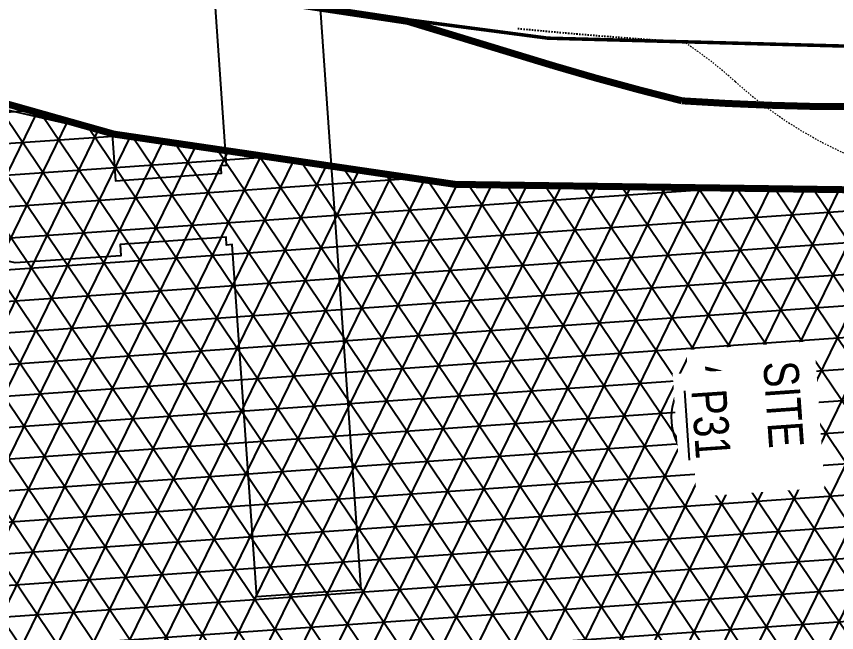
# Model space of a CAD drawing. Header units: millimetres. Extents: x 50357 to 985146, y 723188 to 1803594.
# Drawn here: x 829907.7 to 829966.4, y 818116 to 818160.1 of the extents above; entities that cross this region are included whole.
import ezdxf
from ezdxf.xclip import XClip

# ---------------------------------------------------------------- set-up
doc = ezdxf.new("R2010")
doc.units = ezdxf.units.MM
doc.header["$LTSCALE"] = 3
doc.header["$MEASUREMENT"] = 0
for name, pattern in [('DIVIDE', [1.25, 0.5, -0.25, 0, -0.25, 0, -0.25]), ('PHANTOM2', [1.25, 0.625, -0.125, 0.125, -0.125, 0.125, -0.125]), ('x-baseplan$0$DGN Style 2', [1.94727e-06, 0, -1.94727e-06]), ('x-boundary$0$DGN Style 4', [76.563414, 38.257796, -19.128898, 0.047822, -19.128898])]:
    doc.linetypes.add(name, pattern=pattern)
for name, color, linetype in [('-Section line', 7, 'Continuous'), ('00-TITLEBOX', 7, 'Continuous'), ('00_Xref', 7, 'Continuous')]:
    doc.layers.add(name, color=color, linetype=linetype)
doc.layers.add('x-baseplan$0$AR-ROAD_AR_BS_MI_', color=7, linetype='Continuous', true_color=0x6d6d6d)
doc.layers.add('x-boundary$0$AR-SIMS_BL_', color=7, linetype='x-boundary$0$DGN Style 4', true_color=0xff0505)
doc.styles.add('Style-Arial', font='arial.ttf', dxfattribs={"width": 0.8, "height": 5})

# ---------------------------------------------------------------- blocks, each defined once
blk = doc.blocks.new('x-baseplan')
blk.add_lwpolyline([(834550.55, 818213.81), (834557.171, 818119.106), (834549.739, 818118.586), (834547.98, 818143.75), (834547.581, 818143.722), (834547.541, 818144.296), (834539.964, 818143.766), (834540.021, 818142.96), (834532.454, 818142.451), (834523.973, 818144.32), (834526.254, 818154.672), (834539.411, 818151.675), (834539.646, 818148.322), (834547.222, 818148.851), (834547.183, 818149.408), (834547.582, 818149.436), (834542.996, 818215.041), (834543.221, 818215.057), (834550.326, 818213.794), (834550.55, 818213.81)])
at = {"layer": 'x-baseplan$0$AR-ROAD_AR_BS_MI_', "linetype": 'x-baseplan$0$DGN Style 2'}
blk.add_arc((834602.512, 818509.763), 352.217, 264.44354, 266.38135, dxfattribs=at)
at = {"layer": 'x-baseplan$0$AR-ROAD_AR_BS_MI_', "linetype": 'x-baseplan$0$DGN Style 2', "lineweight": 0}
for centre, start, end in [((834563.808, 818133.176), 47.79213, 56.69345), ((834604.118, 818177.619), 227.79213, 274.28536)]:
    blk.add_arc(centre, 30, start, end, dxfattribs=at)

msp = doc.modelspace()

# ---------------------------------------------------------------- hatches: boundary and pattern name
h = msp.add_hatch()
h.set_pattern_fill('NET3', color=256, scale=18)
h.set_pattern_definition([(3.99891, (832254.356, 818100.7964), (-0.1569093, 2.244522), []), (63.99891, (832254.356, 818100.7964), (-2.0222678, 0.9863736), []), (123.99891, (832254.356, 818100.7964), (-1.8653585, -1.2581485), [])])
edge = h.paths.add_edge_path()
edge.add_line((829942.0675, 818107.8938), (829918.0549, 818106.1324))
edge.add_line((829918.0549, 818106.1324), (829876.0772, 818103.0989))
edge.add_line((829876.0772, 818103.0989), (829874.1658, 818129.1762))
edge.add_line((829874.1658, 818129.1762), (829873.7221, 818135.23))
edge.add_line((829873.7221, 818135.23), (829871.255, 818168.891))
edge.add_arc((829933.5067, 818267.6008), 116.7, 237.762246, 253.744607)
edge.add_line((829900.8401, 818155.566), (829914.7188, 818151.6485))
edge.add_line((829914.7188, 818151.6485), (829939.1238, 818148.0572))
edge.add_line((829939.1238, 818148.0572), (829981.784, 818147.4748))
edge.add_line((829981.784, 818147.4748), (829984.4811, 818110.6773))
edge.add_line((829984.4811, 818110.6773), (829942.0913, 818107.5686))
edge.add_line((829942.0913, 818107.5686), (829942.0675, 818107.8938))

# ---------------------------------------------------------------- linework, layer by layer
at = {"linetype": 'PHANTOM2', "ltscale": 60, "const_width": 0.25}
msp.add_lwpolyline([(829884.8399, 817903.2275), (829868.8367, 818132.2001), (829870.4076, 818132.3099), (829867.6295, 818172.006), (829865.9697, 818173.101), (829864.8619, 818188.9415), (829864.8627, 818188.9421, -0.0000188), (829864.864, 818188.9412), (829867.9962, 818186.3755), (829872.9347, 818181.813, 0.1251081), (829921.4987, 818161.6929), (829945.7491, 818158.5084), (829981.149, 818157.5669), (829981.1493, 818157.5666), (829981.152, 818157.5668), (830005.3384, 818158.3824), (830008.2831, 818158.5888), (830011.9991, 818105.5105), (830017.9845, 818105.9295), (830021.4764, 818056.0516), (830015.4905, 818055.6325), (830018.5843, 818011.4407), (830016.3404, 818011.2836), (830018.5862, 817979.1978)], format="xyb", dxfattribs=at)
msp.add_ellipse((829957.3504, 818131.2862), major_axis=(0.2331, -3.4178), ratio=0.8049712)
at = {"layer": '00-TITLEBOX', "color": 96, "linetype": 'DIVIDE', "ltscale": 100, "const_width": 0.5}
msp.add_lwpolyline([(829942.0675, 818107.8938), (829918.0549, 818106.1324), (829876.0772, 818103.0989), (829874.1658, 818129.1762), (829873.7221, 818135.23), (829871.255, 818168.891, 0.0698495), (829900.8401, 818155.566), (829914.7188, 818151.6485), (829939.1238, 818148.0572), (829981.784, 818147.4748), (829984.4811, 818110.6773), (829942.0913, 818107.5686)], format="xyb", close=True, dxfattribs=at)
at = {"layer": 'x-boundary$0$AR-SIMS_BL_', "linetype": 'DIVIDE', "ltscale": 100, "const_width": 0.5, "flags": 128}
msp.add_lwpolyline([(830421.4603, 817983.187), (829927.4203, 817919.53), (829799.1823, 817870.527), (829790.4573, 817865.696), (829758.6593, 817838.339), (829748.5253, 817828.353), (829731.4973, 817806.204), (829719.1833, 817785.985), (829714.6143, 817778.228), (829709.8043, 817763.541), (829704.7063, 817754.386), (829697.7243, 817751.133), (829631.8793, 817748.878), (829608.1743, 817748.661), (829577.9213, 817748.836), (829544.9303, 817749.703), (829480.8173, 817749.39), (829470.3073, 817750.288), (829456.0593, 817753.147), (829455.1313, 817754.682), (829450.7323, 817754.941), (829443.6703, 817749.278), (829434.6983, 817748.673), (829419.6063, 817752.193), (829388.1423, 817774.957, -0.0868696), (829330.1513, 817841.557), (829326.5653, 817849.526), (829325.1853, 817873.199), (829325.6963, 817999.932), (829326.2943, 818019.469), (829325.7823, 818024.558), (829325.7783, 818042.647), (829324.1743, 818071.095), (829325.5493, 818103.034, -0.0940633), (829350.7409, 818171.0835, -0.0902781), (829384.4713, 818209.372), (829384.9343, 818241.21, -0.0189096), (829386.4703, 818271.75), (829615.2203, 818271.919), (829704.0113, 818399.497), (829741.7573, 818373.349), (829731.0113, 818358.183), (829721.2403, 818343.554), (829716.0813, 818336.18), (829706.3403, 818321.969), (829715.5743, 818315.216), (829711.8093, 818309.828), (829703.7323, 818297.509), (829697.2433, 818288.942, -0.1752059), (829690.4223, 818286.336), (829681.5343, 818287.923, 0.2323257), (829668.4143, 818283.101, 0.1362325), (829661.1463, 818270.395), (829652.3613, 818250.389), (829646.1803, 818237.545), (829639.8393, 818226.052), (829627.8473, 818207.069), (829617.9353, 818191.422), (829605.2153, 818171.079), (829593.5793, 818151.816), (829589.4173, 818145.524), (829584.7463, 818137.723), (829551.0583, 818082.258), (829543.4983, 818069.588), (829534.6903, 818055.423, 0.2107846), (829533.1303, 818024.07, 0.1803051), (829550.4443, 818003.891, 0.1721578), (829574.9653, 817999.157, 0.1021896), (829588.5963, 818003.679), (829596.3693, 818008.735), (829611.7893, 818018.98), (829639.5613, 818037.348), (829672.2633, 818058.952), (829685.6043, 818067.872), (829727.7433, 818095.842, 0.0821189), (829735.7533, 818101.886, -0.0111337), (829745.2473, 818110.415), (829753.9933, 818118.816), (829758.8103, 818114.163), (829762.6453, 818117.774), (829769.9653, 818124.931), (829790.2773, 818144.448), (829798.4313, 818152.193), (829801.4083, 818152.175), (829803.5313, 818156.445, -0.6859753), (829809.0173, 818155.332, -0.0959867), (829808.9553, 818152.667), (829813.4653, 818169.874), (829834.8623, 818175.04, -0.2423535), (829819.8133, 818128.772), (829870.4053, 818132.308), (829867.6293, 818172.006), (829873.9463, 818180.933, 0.1039453), (829908.8823, 818164.791, 0.0281485), (829935.7033, 818159.716), (829946.0683, 818156.56, 0.0121811), (829955.3373, 818154.03, 0.0118169), (829964.8653, 818153.626, 0.018959), (830002.7953, 818154.46), (830005.7253, 818155.389), (830009.7393, 818155.668), (830012.7693, 818155.154, 0.0049787), (830022.7543, 818156.042), (830036.0313, 818157.365, -0.0231603), (830068.0675, 818159.0629), (830223.8183, 818160.097), (830228.4173, 818160.197), (830232.4673, 818160.663), (830236.3963, 818161.751, 0.0889442), (830243.4323, 818167.266, 0.0912828), (830247.9403, 818174.674, 0.0618581), (830249.2823, 818180.136), (830255.8743, 818180.535), (830279.9283, 818180.912, 0.0773406), (830284.374, 818172.2777, 0.267473), (830295.2135, 818167.4601, 0.0363773), (830312.4285, 818170.543, 0.2494227), (830324.5803, 818181.612), (830341.3073, 818181.874), (830466.9963, 818189.748), (830494.8753, 818191.557), (830496.9853, 818186.835, 0.0736969), (830501.0913, 818181.809), (830582.4593, 818194.473), (830583.8843, 818185.317), (830597.2633, 818190.193), (830602.6723, 818191.158, 0.0490537), (830631.8723, 818199.396), (830712.2023, 818204.417, -0.0621863), (830711.6952, 818151.7194, 0.0557122), (830710.5338, 818100.1676), (830711.1793, 818092.916), (830714.4713, 818073.766), (830717.4063, 818056.387), (830721.2283, 818019.358), (830641.4663, 818008.057), (830545.9623, 817999.878), (830497.1193, 817993.58), (830497.1993, 817992.704), (830467.1193, 817988.807), (830455.4773, 817987.084), (830447.0523, 817986.218), (830421.5433, 817982.99)], format="xyb", close=True, dxfattribs=at)

# ---------------------------------------------------------------- block references
at = {"layer": '00_Xref'}
ref = msp.add_blockref('x-baseplan', (-4624.8147, 0), dxfattribs=at)
XClip(ref).set_block_clipping_path([(834202.4041511728, 818417.7787976696), (834906.6320897909, 818467.0097314056), (834956.0121295976, 817760.6488927433), (834251.7841909796, 817711.4179590072)])

# ---------------------------------------------------------------- next in the draw order: texts
at = {"layer": '-Section line', "insert": (829963.632, 818135.5162), "char_height": 2.5, "width": 8.00195, "attachment_point": 1, "rotation": 273.998909, "style": 'Style-Arial', "bg_fill": 3, "box_fill_scale": 1.5, "bg_fill_color": 256, "bg_fill_transparency": 0}
msp.add_mtext('SITE A', dxfattribs=at)

# ---------------------------------------------------------------- next in the draw order: texts
at = {"layer": '-Section line', "insert": (829958.4972, 818133.5026), "char_height": 2.5, "width": 4.496587, "attachment_point": 1, "rotation": 273.900886, "style": 'Style-Arial', "bg_fill": 3, "box_fill_scale": 1.5, "bg_fill_color": 256, "bg_fill_transparency": 0}
msp.add_mtext('{\\LP31}', dxfattribs=at)

doc.saveas('drawing.dxf')
